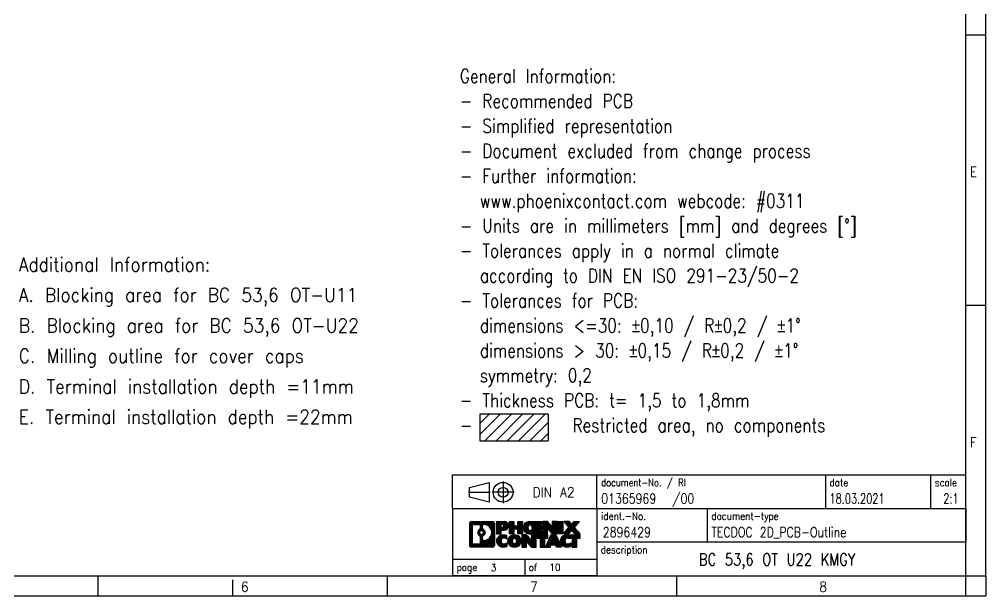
# Model space of a CAD drawing. Header units: millimetres. Extents: x 189 to 783, y 552 to 972.
# Drawn here: x 538.8 to 782.7, y 552.1 to 697.8 of the extents above; entities that cross this region are included whole.
import ezdxf

# ---------------------------------------------------------------- set-up
doc = ezdxf.new("R2010")
doc.units = ezdxf.units.MM
doc.linetypes.add('DOT_CENTER', pattern=[14, 12, -1, 0, -1])
doc.linetypes.add('PHANTOM', pattern=[13, 10, -1, 0, -1, 0, -1])
doc.layers.add('1', color=7, linetype='Continuous')
doc.styles.add('CONVERTER_11', font='txt.shx', dxfattribs={"width": 0.9})
doc.styles.add('CONVERTER_12', font='txt.shx', dxfattribs={"width": 0.81})
doc.styles.add('CONVERTER_13', font='txt.shx', dxfattribs={"width": 0.72})
doc.styles.add('CONVERTER_14', font='txt.shx', dxfattribs={"width": 0.855})
pattern_1 = [(45, (62.7811309658083, -72.3161373035813), (-0.1414213562373095, 0), [])]

# ---------------------------------------------------------------- blocks, each defined once
blk = doc.blocks.new('_punkt__7', base_point=(777.7206423551322, 557.1256533962472))
at = {"layer": '1', "color": 2, "linetype": 'Continuous'}
for p, q in [((777.7206423551322, 552.1256533962471), (777.7206423551306, 557.1256533962472)), ((777.7206423551306, 557.1256533962472), (782.7206423551295, 557.1256533962472))]:
    blk.add_line(p, q, dxfattribs=at)
blk = doc.blocks.new('_rahmen__8', base_point=(777.7206423551322, 552.1256533962471))
at = {"layer": '1', "linetype": 'Continuous'}
h = blk.add_hatch(dxfattribs=at)
h.set_pattern_fill('CUSTOM4', color=2, scale=0.1, angle=45, pattern_type=2)
h.set_pattern_definition(pattern_1)
edge = h.paths.add_edge_path()
edge.add_arc((652.8367373303275, 570.4079087808469), 0.4242446153838273, 90, 180)
edge.add_line((652.4124927149447, 570.4079087808469), (652.4124927149447, 564.8433980116467))
edge.add_arc((652.8367373303275, 564.8433980116467), 0.4242446153828041, 180, 270)
edge.add_line((652.8367373303275, 564.4191533962635), (658.3100494210445, 564.4191533962635))
edge.add_arc((658.3100494210445, 564.8433980116467), 0.4242446153832589, 270, 360)
edge.add_line((658.7342940364283, 564.8433980116467), (658.7342940364283, 570.4079087808469))
edge.add_arc((658.3100494210445, 570.4079087808469), 0.4242446153838273, 0, 90)
edge.add_line((658.3100494210445, 570.8321533962308), (652.8367373303275, 570.8321533962308))
edge = h.paths.add_edge_path(flags=16)
edge.add_line((653.4306320070741, 565.1317089518204), (654.9064652680837, 565.1317089518204))
edge.add_arc((654.9064652680837, 565.447425874897), 0.315716923076593, 270, 360)
edge.add_line((655.2221821911603, 565.447425874897), (655.2221821911603, 566.9781968064287))
edge.add_arc((654.9064652680837, 566.9781968064287), 0.315716923076593, 0, 64.8055893514559)
edge.add_arc((655.4290497156587, 568.0890265524914), 0.9118975235577038, 115.1944106485276, 244.8055893514846, ccw=False)
edge.add_arc((654.9064652680837, 569.1998562985536), 0.3157169230760688, 295.1944106485441, 360)
edge.add_line((655.2221821911603, 569.1998562985536), (655.2221821911603, 569.8038809176142))
edge.add_arc((654.9064652680837, 569.8038809176142), 0.315716923076593, 0, 90)
edge.add_line((654.9064652680837, 570.1195978406904), (653.4306320070741, 570.1195978406904))
edge.add_arc((653.4306320070741, 569.8038809176142), 0.315716923076252, 90, 180)
edge.add_line((653.1149150839985, 569.8038809176142), (653.1149150839985, 565.447425874897))
edge.add_arc((653.4306320070741, 565.447425874897), 0.3157169230755699, 180, 270)
edge = h.paths.add_edge_path(flags=16)
edge.add_arc((655.4801379955179, 568.0890265524914), 0.9118481501444576, 295.3740086781804, 424.6259913218073)
edge.add_arc((656.0061806936058, 569.1981681524593), 0.3157169230767067, 180, 244.6259913216577, ccw=False)
edge.add_line((655.690463770529, 569.1981681524593), (655.690463770529, 569.803703440966))
edge.add_arc((656.0061806936058, 569.803703440966), 0.3157169230760141, 90.18896704254081, 180, ccw=False)
edge.add_arc((656.0117968289157, 568.100868493397), 2.018561131933266, -90.18896704241263, 90.18896704241263, ccw=False)
edge.add_arc((656.0061806936058, 566.398033545828), 0.3157169230767067, 180, 269.81103295745925, ccw=False)
edge.add_line((655.690463770529, 566.398033545828), (655.690463770529, 566.9798849525231))
edge.add_arc((656.0061806936058, 566.9798849525231), 0.3157169230764449, 115.3740086783422, 180, ccw=False)
edge = h.paths.add_edge_path(flags=16)
edge.add_arc((655.4563229808451, 568.0890265524914), 0.4709789327785074, 0, 360)
h = blk.add_hatch(dxfattribs=at)
h.set_pattern_fill('CUSTOM5', color=2, scale=0.1, angle=45, pattern_type=2)
h.set_pattern_definition(pattern_1)
edge = h.paths.add_edge_path()
edge.add_arc((652.8367373303275, 570.4079087808469), 0.4242446153838273, 90, 180)
edge.add_line((652.4124927149447, 570.4079087808469), (652.4124927149447, 564.8433980116467))
edge.add_arc((652.8367373303275, 564.8433980116467), 0.4242446153828041, 180, 270)
edge.add_line((652.8367373303275, 564.4191533962635), (658.3100494210445, 564.4191533962635))
edge.add_arc((658.3100494210445, 564.8433980116467), 0.4242446153832589, 270, 360)
edge.add_line((658.7342940364283, 564.8433980116467), (658.7342940364283, 570.4079087808469))
edge.add_arc((658.3100494210445, 570.4079087808469), 0.4242446153838273, 0, 90)
edge.add_line((658.3100494210445, 570.8321533962308), (652.8367373303275, 570.8321533962308))
edge = h.paths.add_edge_path(flags=16)
edge.add_line((653.4306320070741, 565.1317089518204), (654.9064652680837, 565.1317089518204))
edge.add_arc((654.9064652680837, 565.447425874897), 0.315716923076593, 270, 360)
edge.add_line((655.2221821911603, 565.447425874897), (655.2221821911603, 566.9781968064287))
edge.add_arc((654.9064652680837, 566.9781968064287), 0.315716923076593, 0, 64.8055893514559)
edge.add_arc((655.4290497156587, 568.0890265524914), 0.9118975235577038, 115.1944106485276, 244.8055893514846, ccw=False)
edge.add_arc((654.9064652680837, 569.1998562985536), 0.3157169230760688, 295.1944106485441, 360)
edge.add_line((655.2221821911603, 569.1998562985536), (655.2221821911603, 569.8038809176142))
edge.add_arc((654.9064652680837, 569.8038809176142), 0.315716923076593, 0, 90)
edge.add_line((654.9064652680837, 570.1195978406904), (653.4306320070741, 570.1195978406904))
edge.add_arc((653.4306320070741, 569.8038809176142), 0.315716923076252, 90, 180)
edge.add_line((653.1149150839985, 569.8038809176142), (653.1149150839985, 565.447425874897))
edge.add_arc((653.4306320070741, 565.447425874897), 0.3157169230755699, 180, 270)
edge = h.paths.add_edge_path(flags=16)
edge.add_arc((655.4801379955179, 568.0890265524914), 0.9118481501444576, 295.3740086781804, 424.6259913218073)
edge.add_arc((656.0061806936058, 569.1981681524593), 0.3157169230767067, 180, 244.6259913216577, ccw=False)
edge.add_line((655.690463770529, 569.1981681524593), (655.690463770529, 569.803703440966))
edge.add_arc((656.0061806936058, 569.803703440966), 0.3157169230760141, 90.18896704254081, 180, ccw=False)
edge.add_arc((656.0117968289157, 568.100868493397), 2.018561131933266, -90.18896704241263, 90.18896704241263, ccw=False)
edge.add_arc((656.0061806936058, 566.398033545828), 0.3157169230767067, 180, 269.81103295745925, ccw=False)
edge.add_line((655.690463770529, 566.398033545828), (655.690463770529, 566.9798849525231))
edge.add_arc((656.0061806936058, 566.9798849525231), 0.3157169230764449, 115.3740086783422, 180, ccw=False)
edge = h.paths.add_edge_path(flags=16)
edge.add_arc((655.4563229808451, 568.0890265524914), 0.4709789327785074, 0, 360)
h = blk.add_hatch(dxfattribs=at)
h.set_pattern_fill('CUSTOM10', color=2, scale=0.1, angle=45, pattern_type=2)
h.set_pattern_definition(pattern_1)
edge = h.paths.add_edge_path()
edge.add_line((659.2114111172951, 570.8321533962489), (659.2114111172951, 567.7783438724377))
edge.add_line((659.2114111172951, 567.7783438724377), (660.4519155275492, 567.7783438724377))
edge.add_line((660.4519155275492, 567.7783438724377), (660.4519155275492, 568.7214221135815))
edge.add_line((660.4519155275492, 568.7214221135815), (661.2106831153296, 568.7214221135815))
edge.add_arc((661.2106831153296, 569.7767877549153), 1.055365641333765, 270, 450)
edge.add_line((661.2106831153296, 570.8321533962489), (659.2114111172951, 570.8321533962489))
edge = h.paths.add_edge_path(flags=16)
edge.add_line((660.7692105890911, 570.1690475508088), (660.4519155275492, 570.1690475508088))
edge.add_line((660.4519155275492, 570.1690475508088), (660.4519155275492, 569.4633199014665))
edge.add_line((660.4519155275492, 569.4633199014665), (660.7692105890911, 569.4633199014665))
edge.add_arc((660.7692105890911, 569.8161837261378), 0.3528638246712035, 270, 450)
h = blk.add_hatch(dxfattribs=at)
h.set_pattern_fill('CUSTOM11', color=2, scale=0.1, angle=45, pattern_type=2)
h.set_pattern_definition(pattern_1)
edge = h.paths.add_edge_path()
edge.add_line((659.2114111172951, 570.8321533962489), (659.2114111172951, 567.7783438724377))
edge.add_line((659.2114111172951, 567.7783438724377), (660.4519155275492, 567.7783438724377))
edge.add_line((660.4519155275492, 567.7783438724377), (660.4519155275492, 568.7214221135815))
edge.add_line((660.4519155275492, 568.7214221135815), (661.2106831153296, 568.7214221135815))
edge.add_arc((661.2106831153296, 569.7767877549153), 1.055365641333765, 270, 450)
edge.add_line((661.2106831153296, 570.8321533962489), (659.2114111172951, 570.8321533962489))
edge = h.paths.add_edge_path(flags=16)
edge.add_line((660.7692105890911, 570.1690475508088), (660.4519155275492, 570.1690475508088))
edge.add_line((660.4519155275492, 570.1690475508088), (660.4519155275492, 569.4633199014665))
edge.add_line((660.4519155275492, 569.4633199014665), (660.7692105890911, 569.4633199014665))
edge.add_arc((660.7692105890911, 569.8161837261378), 0.3528638246712035, 270, 450)
h = blk.add_hatch(dxfattribs=at)
h.set_pattern_fill('CUSTOM24', color=2, scale=0.1, angle=45, pattern_type=2)
h.set_pattern_definition(pattern_1)
h.paths.add_polyline_path([(665.8433385413432, 570.8321533962489), (665.8433385413432, 567.7783438724377), (664.6505458391769, 567.7783438724377), (664.6505458391769, 568.9126159812815), (663.6008882612693, 568.9126159812815), (663.6008882612693, 567.7783438724377), (662.4080955591029, 567.7783438724377), (662.4080955591029, 570.8321533962489), (663.6008882612693, 570.8321533962489), (663.6008882612693, 569.7633200629143), (664.6505458391769, 569.7633200629143), (664.6505458391769, 570.8321533962489)])
h = blk.add_hatch(dxfattribs=at)
h.set_pattern_fill('CUSTOM25', color=2, scale=0.1, angle=45, pattern_type=2)
h.set_pattern_definition(pattern_1)
h.paths.add_polyline_path([(665.8433385413432, 570.8321533962489), (665.8433385413432, 567.7783438724377), (664.6505458391769, 567.7783438724377), (664.6505458391769, 568.9126159812815), (663.6008882612693, 568.9126159812815), (663.6008882612693, 567.7783438724377), (662.4080955591029, 567.7783438724377), (662.4080955591029, 570.8321533962489), (663.6008882612693, 570.8321533962489), (663.6008882612693, 569.7633200629143), (664.6505458391769, 569.7633200629143), (664.6505458391769, 570.8321533962489)])
h = blk.add_hatch(dxfattribs=at)
h.set_pattern_fill('CUSTOM6', color=2, scale=0.1, angle=45, pattern_type=2)
h.set_pattern_definition(pattern_1)
edge = h.paths.add_edge_path()
edge.add_arc((667.5119013343169, 569.3052486343431), 1.526904761905826, 90, 270)
edge.add_line((667.5119013343169, 567.7783438724377), (670.6622210580979, 567.7783438724377))
edge.add_line((670.6622210580979, 567.7783438724377), (670.6622210580979, 568.4763574778802))
edge.add_line((670.6622210580979, 568.4763574778802), (669.3262932316702, 568.4763574778802))
edge.add_line((669.3262932316702, 568.4763574778802), (669.3262932316702, 568.9562418316219))
edge.add_line((669.3262932316702, 568.9562418316219), (670.6622210580979, 568.9562418316219))
edge.add_line((670.6622210580979, 568.9562418316219), (670.6622210580979, 569.6542554370644))
edge.add_line((670.6622210580979, 569.6542554370644), (669.3262932316702, 569.6542554370644))
edge.add_line((669.3262932316702, 569.6542554370644), (669.3262932316702, 570.1341397908061))
edge.add_line((669.3262932316702, 570.1341397908061), (670.6622210580979, 570.1341397908061))
edge.add_line((670.6622210580979, 570.1341397908061), (670.6622210580979, 570.8321533962489))
edge.add_line((670.6622210580979, 570.8321533962489), (667.5119013343169, 570.8321533962489))
edge = h.paths.add_edge_path(flags=16)
edge.add_arc((667.9279133808284, 569.3052486343431), 0.7717997786796149, 141.8795802028425, 218.1204197971575)
edge.add_arc((667.7281733444822, 569.1485174562226), 0.5179085730134915, 218.1204197971384, 321.8795802028461)
edge.add_arc((667.5284333081358, 569.3052486343431), 0.7717997786796149, 321.8795802028424, 398.1204197971575)
edge.add_arc((667.7281733444822, 569.4619798124636), 0.5179085730133126, 38.12041979715392, 141.8795802028616)
h = blk.add_hatch(dxfattribs=at)
h.set_pattern_fill('CUSTOM7', color=2, scale=0.1, angle=45, pattern_type=2)
h.set_pattern_definition(pattern_1)
edge = h.paths.add_edge_path()
edge.add_arc((667.5119013343169, 569.3052486343431), 1.526904761905826, 90, 270)
edge.add_line((667.5119013343169, 567.7783438724377), (670.6622210580979, 567.7783438724377))
edge.add_line((670.6622210580979, 567.7783438724377), (670.6622210580979, 568.4763574778802))
edge.add_line((670.6622210580979, 568.4763574778802), (669.3262932316702, 568.4763574778802))
edge.add_line((669.3262932316702, 568.4763574778802), (669.3262932316702, 568.9562418316219))
edge.add_line((669.3262932316702, 568.9562418316219), (670.6622210580979, 568.9562418316219))
edge.add_line((670.6622210580979, 568.9562418316219), (670.6622210580979, 569.6542554370644))
edge.add_line((670.6622210580979, 569.6542554370644), (669.3262932316702, 569.6542554370644))
edge.add_line((669.3262932316702, 569.6542554370644), (669.3262932316702, 570.1341397908061))
edge.add_line((669.3262932316702, 570.1341397908061), (670.6622210580979, 570.1341397908061))
edge.add_line((670.6622210580979, 570.1341397908061), (670.6622210580979, 570.8321533962489))
edge.add_line((670.6622210580979, 570.8321533962489), (667.5119013343169, 570.8321533962489))
edge = h.paths.add_edge_path(flags=16)
edge.add_arc((667.9279133808284, 569.3052486343431), 0.7717997786796149, 141.8795802028425, 218.1204197971575)
edge.add_arc((667.7281733444822, 569.1485174562226), 0.5179085730134915, 218.1204197971384, 321.8795802028461)
edge.add_arc((667.5284333081358, 569.3052486343431), 0.7717997786796149, 321.8795802028424, 398.1204197971575)
edge.add_arc((667.7281733444822, 569.4619798124636), 0.5179085730133126, 38.12041979715392, 141.8795802028616)
h = blk.add_hatch(dxfattribs=at)
h.set_pattern_fill('CUSTOM20', color=2, scale=0.1, angle=45, pattern_type=2)
h.set_pattern_definition(pattern_1)
h.paths.add_polyline_path([(672.0935723006972, 570.8321533962489), (670.9007795985309, 570.8321533962489), (670.9007795985309, 567.7783438724377), (672.0935723006972, 567.7783438724377), (672.0935723006972, 569.0871193826424), (673.3340767109513, 567.7783438724377), (674.526869413118, 567.7783438724377), (674.526869413118, 570.8321533962489), (673.3340767109513, 570.8321533962489), (673.3340767109513, 569.5233778860438)])
h = blk.add_hatch(dxfattribs=at)
h.set_pattern_fill('CUSTOM21', color=2, scale=0.1, angle=45, pattern_type=2)
h.set_pattern_definition(pattern_1)
h.paths.add_polyline_path([(672.0935723006972, 570.8321533962489), (670.9007795985309, 570.8321533962489), (670.9007795985309, 567.7783438724377), (672.0935723006972, 567.7783438724377), (672.0935723006972, 569.0871193826424), (673.3340767109513, 567.7783438724377), (674.526869413118, 567.7783438724377), (674.526869413118, 570.8321533962489), (673.3340767109513, 570.8321533962489), (673.3340767109513, 569.5233778860438)])
h = blk.add_hatch(dxfattribs=at)
h.set_pattern_fill('CUSTOM14', color=2, scale=0.1, angle=45, pattern_type=2)
h.set_pattern_definition(pattern_1)
h.paths.add_polyline_path([(676.0059323638047, 570.8321533962489), (676.0059323638047, 567.7783438724377), (674.7654279535518, 567.7783438724377), (674.7654279535518, 570.8321533962489)])
h = blk.add_hatch(dxfattribs=at)
h.set_pattern_fill('CUSTOM15', color=2, scale=0.1, angle=45, pattern_type=2)
h.set_pattern_definition(pattern_1)
h.paths.add_polyline_path([(676.0059323638047, 570.8321533962489), (676.0059323638047, 567.7783438724377), (674.7654279535518, 567.7783438724377), (674.7654279535518, 570.8321533962489)])
h = blk.add_hatch(dxfattribs=at)
h.set_pattern_fill('CUSTOM12', color=2, scale=0.1, angle=45, pattern_type=2)
h.set_pattern_definition(pattern_1)
h.paths.add_polyline_path([(678.8256943117283, 570.8321533962489), (680.2284185294754, 570.8321533962489), (678.925888898709, 569.3592028662127), (680.3238419456493, 567.7783438724377), (678.921117727901, 567.7783438724377), (678.2245267898356, 568.5660756577315), (677.5279358517698, 567.7783438724377), (676.1252116340216, 567.7783438724377), (677.5231646809618, 569.3592028662127), (676.2206350501943, 570.8321533962489), (677.6233592679437, 570.8321533962489), (678.2245267898356, 570.1523300746935)])
h = blk.add_hatch(dxfattribs=at)
h.set_pattern_fill('CUSTOM13', color=2, scale=0.1, angle=45, pattern_type=2)
h.set_pattern_definition(pattern_1)
h.paths.add_polyline_path([(678.8256943117283, 570.8321533962489), (680.2284185294754, 570.8321533962489), (678.925888898709, 569.3592028662127), (680.3238419456493, 567.7783438724377), (678.921117727901, 567.7783438724377), (678.2245267898356, 568.5660756577315), (677.5279358517698, 567.7783438724377), (676.1252116340216, 567.7783438724377), (677.5231646809618, 569.3592028662127), (676.2206350501943, 570.8321533962489), (677.6233592679437, 570.8321533962489), (678.2245267898356, 570.1523300746935)])
h = blk.add_hatch(dxfattribs=at)
h.set_pattern_fill('CUSTOM0', color=2, scale=0.1, angle=45, pattern_type=2)
h.set_pattern_definition(pattern_1)
edge = h.paths.add_edge_path()
edge.add_arc((660.417067104305, 565.9460581581687), 1.205656168391066, 164.9381082228808, 195.0618917770931)
edge.add_arc((660.8361949477678, 566.0588485202036), 1.639695123939505, 195.0618917770895, 275.1581447696353)
edge.add_arc((660.5473388530319, 569.2587391034251), 4.852596863498159, 275.158144769624, 285.9799912583534)
edge.add_line((661.8832667701497, 564.5936567976244), (661.8832667701497, 565.4661738044276))
edge.add_arc((660.7052117281247, 567.3565245235775), 2.227384008972827, 288.4480761181328, 301.93090894996215, ccw=False)
edge.add_arc((661.1233794617855, 566.1029787475402), 0.9059297849848444, 246.6277221118729, 288.4480761181624, ccw=False)
edge.add_arc((660.9669394290835, 565.7409867288302), 0.5115800601947741, 208.5214732576828, 246.62772211182778, ccw=False)
edge.add_arc((661.3442966871639, 565.9460581581687), 0.9410597353334044, 151.4785267422718, 208.5214732576977, ccw=False)
edge.add_arc((660.9669394290835, 566.1511295875077), 0.5115800601948405, 113.37227788819749, 151.478526742306, ccw=False)
edge.add_arc((661.1233794617855, 565.7891375687972), 0.9059297849853948, 71.55192388185122, 113.37227788812709, ccw=False)
edge.add_arc((660.7052117281247, 564.5355917927607), 2.227384008973417, 58.06909105003632, 71.55192388186629, ccw=False)
edge.add_line((661.8832667701497, 566.4259425119104), (661.8832667701497, 567.2984595187138))
edge.add_arc((660.5473388530319, 562.6333772129128), 4.852596863498158, 74.02000874164733, 84.84185523037608)
edge.add_arc((660.8361949477678, 565.8332677961339), 1.63969512394044, 84.84185523036614, 164.9381082228913)
h = blk.add_hatch(dxfattribs=at)
h.set_pattern_fill('CUSTOM1', color=2, scale=0.1, angle=45, pattern_type=2)
h.set_pattern_definition(pattern_1)
edge = h.paths.add_edge_path()
edge.add_arc((660.417067104305, 565.9460581581687), 1.205656168391066, 164.9381082228808, 195.0618917770931)
edge.add_arc((660.8361949477678, 566.0588485202036), 1.639695123939505, 195.0618917770895, 275.1581447696353)
edge.add_arc((660.5473388530319, 569.2587391034251), 4.852596863498159, 275.158144769624, 285.9799912583534)
edge.add_line((661.8832667701497, 564.5936567976244), (661.8832667701497, 565.4661738044276))
edge.add_arc((660.7052117281247, 567.3565245235775), 2.227384008972827, 288.4480761181328, 301.93090894996215, ccw=False)
edge.add_arc((661.1233794617855, 566.1029787475402), 0.9059297849848444, 246.6277221118729, 288.4480761181624, ccw=False)
edge.add_arc((660.9669394290835, 565.7409867288302), 0.5115800601947741, 208.5214732576828, 246.62772211182778, ccw=False)
edge.add_arc((661.3442966871639, 565.9460581581687), 0.9410597353334044, 151.4785267422718, 208.5214732576977, ccw=False)
edge.add_arc((660.9669394290835, 566.1511295875077), 0.5115800601948405, 113.37227788819749, 151.478526742306, ccw=False)
edge.add_arc((661.1233794617855, 565.7891375687972), 0.9059297849853948, 71.55192388185122, 113.37227788812709, ccw=False)
edge.add_arc((660.7052117281247, 564.5355917927607), 2.227384008973417, 58.06909105003632, 71.55192388186629, ccw=False)
edge.add_line((661.8832667701497, 566.4259425119104), (661.8832667701497, 567.2984595187138))
edge.add_arc((660.5473388530319, 562.6333772129128), 4.852596863498158, 74.02000874164733, 84.84185523037608)
edge.add_arc((660.8361949477678, 565.8332677961339), 1.63969512394044, 84.84185523036614, 164.9381082228913)
h = blk.add_hatch(dxfattribs=at)
h.set_pattern_fill('CUSTOM8', color=2, scale=0.1, angle=45, pattern_type=2)
h.set_pattern_definition(pattern_1)
edge = h.paths.add_edge_path()
edge.add_arc((663.4862859718553, 565.9460581581687), 1.458034083651491, 117.5481481756649, 242.4518518243351)
edge.add_arc((663.7672258636887, 566.4846331684721), 2.065479772208626, 242.4518518243356, 297.5481481756867)
edge.add_arc((664.0481657555218, 565.9460581581687), 1.45803408365207, 297.5481481757085, 422.4518518242915)
edge.add_arc((663.7672258636887, 565.407483147866), 2.065479772208543, 62.451851824306, 117.5481481756716)
edge = h.paths.add_edge_path(flags=16)
edge.add_arc((663.7672258636887, 566.1027893362892), 0.5179085730132231, 38.12041979716169, 141.8795802028616)
edge.add_arc((663.9669659000348, 565.9460581581687), 0.7717997786795255, 141.8795802028372, 218.1204197971628)
edge.add_arc((663.7672258636887, 565.7893269800488), 0.5179085730138424, 218.1204197971879, 321.8795802027889)
edge.add_arc((663.5674858273422, 565.9460581581687), 0.7717997786796149, 321.8795802028424, 398.1204197971575)
h = blk.add_hatch(dxfattribs=at)
h.set_pattern_fill('CUSTOM9', color=2, scale=0.1, angle=45, pattern_type=2)
h.set_pattern_definition(pattern_1)
edge = h.paths.add_edge_path()
edge.add_arc((663.4862859718553, 565.9460581581687), 1.458034083651491, 117.5481481756649, 242.4518518243351)
edge.add_arc((663.7672258636887, 566.4846331684721), 2.065479772208626, 242.4518518243356, 297.5481481756867)
edge.add_arc((664.0481657555218, 565.9460581581687), 1.45803408365207, 297.5481481757085, 422.4518518242915)
edge.add_arc((663.7672258636887, 565.407483147866), 2.065479772208543, 62.451851824306, 117.5481481756716)
edge = h.paths.add_edge_path(flags=16)
edge.add_arc((663.7672258636887, 566.1027893362892), 0.5179085730132231, 38.12041979716169, 141.8795802028616)
edge.add_arc((663.9669659000348, 565.9460581581687), 0.7717997786795255, 141.8795802028372, 218.1204197971628)
edge.add_arc((663.7672258636887, 565.7893269800488), 0.5179085730138424, 218.1204197971879, 321.8795802027889)
edge.add_arc((663.5674858273422, 565.9460581581687), 0.7717997786796149, 321.8795802028424, 398.1204197971575)
h = blk.add_hatch(dxfattribs=at)
h.set_pattern_fill('CUSTOM22', color=2, scale=0.1, angle=45, pattern_type=2)
h.set_pattern_definition(pattern_1)
h.paths.add_polyline_path([(666.8451334802787, 567.4729629200746), (665.6523407781112, 567.4729629200746), (665.6523407781112, 564.4191533962635), (666.8451334802787, 564.4191533962635), (666.8451334802787, 565.727928906468), (668.0856378905315, 564.4191533962635), (669.2784305926981, 564.4191533962635), (669.2784305926981, 567.4729629200746), (668.0856378905315, 567.4729629200746), (668.0856378905315, 566.1641874098694)])
h = blk.add_hatch(dxfattribs=at)
h.set_pattern_fill('CUSTOM23', color=2, scale=0.1, angle=45, pattern_type=2)
h.set_pattern_definition(pattern_1)
h.paths.add_polyline_path([(666.8451334802787, 567.4729629200746), (665.6523407781112, 567.4729629200746), (665.6523407781112, 564.4191533962635), (666.8451334802787, 564.4191533962635), (666.8451334802787, 565.727928906468), (668.0856378905315, 564.4191533962635), (669.2784305926981, 564.4191533962635), (669.2784305926981, 567.4729629200746), (668.0856378905315, 567.4729629200746), (668.0856378905315, 566.1641874098694)])
h = blk.add_hatch(dxfattribs=at)
h.set_pattern_fill('CUSTOM18', color=2, scale=0.1, angle=45, pattern_type=2)
h.set_pattern_definition(pattern_1)
h.paths.add_polyline_path([(669.4215657169582, 567.4729629200746), (669.4215657169582, 566.687697613951), (670.2326647544328, 566.687697613951), (670.2326647544328, 564.4191533962635), (671.4254574565992, 564.4191533962635), (671.4254574565992, 566.687697613951), (672.2365564940718, 566.687697613951), (672.2365564940718, 567.4729629200746)])
h = blk.add_hatch(dxfattribs=at)
h.set_pattern_fill('CUSTOM19', color=2, scale=0.1, angle=45, pattern_type=2)
h.set_pattern_definition(pattern_1)
h.paths.add_polyline_path([(669.4215657169582, 567.4729629200746), (669.4215657169582, 566.687697613951), (670.2326647544328, 566.687697613951), (670.2326647544328, 564.4191533962635), (671.4254574565992, 564.4191533962635), (671.4254574565992, 566.687697613951), (672.2365564940718, 566.687697613951), (672.2365564940718, 567.4729629200746)])
h = blk.add_hatch(dxfattribs=at)
h.set_pattern_fill('CUSTOM16', color=2, scale=0.1, angle=45, pattern_type=2)
h.set_pattern_definition(pattern_1)
h.paths.add_polyline_path([(675.6154883602728, 564.4191533962635), (674.3749839500189, 564.4191533962635), (674.163503896543, 564.9601139404814), (673.0310623198692, 564.9601139404814), (672.8195822663934, 564.4191533962635), (671.5790778561404, 564.4191533962635), (672.9770309030797, 567.4729629200746), (674.2175353133324, 567.4729629200746)])
h.paths.add_polyline_path([(673.2971178710143, 565.6406772057879), (673.8974483453968, 565.6406772057879), (673.5972831082065, 566.4084921717747)], flags=16)
h = blk.add_hatch(dxfattribs=at)
h.set_pattern_fill('CUSTOM17', color=2, scale=0.1, angle=45, pattern_type=2)
h.set_pattern_definition(pattern_1)
h.paths.add_polyline_path([(675.6154883602728, 564.4191533962635), (674.3749839500189, 564.4191533962635), (674.163503896543, 564.9601139404814), (673.0310623198692, 564.9601139404814), (672.8195822663934, 564.4191533962635), (671.5790778561404, 564.4191533962635), (672.9770309030797, 567.4729629200746), (674.2175353133324, 567.4729629200746)])
h.paths.add_polyline_path([(673.2971178710143, 565.6406772057879), (673.8974483453968, 565.6406772057879), (673.5972831082065, 566.4084921717747)], flags=16)
h = blk.add_hatch(dxfattribs=at)
h.set_pattern_fill('CUSTOM2', color=2, scale=0.1, angle=45, pattern_type=2)
h.set_pattern_definition(pattern_1)
edge = h.paths.add_edge_path()
edge.add_arc((676.9388964270206, 565.8332677961339), 1.639695123940101, 90, 164.9381082228985)
edge.add_arc((676.519768583559, 565.9460581581687), 1.205656168392933, 164.9381082229047, 195.0618917770953)
edge.add_arc((676.9388964270206, 566.0588485202036), 1.639695123940421, 195.0618917771015, 275.1581447696771)
edge.add_arc((676.6500403322848, 569.2587391034251), 4.852596863498827, 275.1581447696367, 285.9799912583387)
edge.add_line((677.9859682494015, 564.5936567976238), (677.9859682494015, 565.4661738044271))
edge.add_arc((676.8079132073776, 567.3565245235768), 2.227384008972683, 288.4480761181309, 301.9309089499389, ccw=False)
edge.add_arc((677.2260809410395, 566.1029787475402), 0.9059297849852503, 246.6277221118135, 288.448076118076, ccw=False)
edge.add_arc((677.0696409083364, 565.7409867288302), 0.5115800601960444, 208.521473257678, 246.6277221118395, ccw=False)
edge.add_arc((677.4469981664178, 565.9460581581687), 0.9410597353349309, 151.4785267423617, 208.5214732576687, ccw=False)
edge.add_arc((677.0696409083364, 566.1511295875077), 0.5115800601944048, 109.3371432194823, 151.4785267424227, ccw=False)
edge.add_arc((677.2163109064401, 565.7331746071249), 0.9545230068260935, 90, 109.33714321942881, ccw=False)
edge.add_line((677.2163109064401, 566.687697613951), (678.3199502060081, 566.687697613951))
edge.add_line((678.3199502060081, 566.687697613951), (678.3199502060081, 564.4191533962635))
edge.add_line((678.3199502060081, 564.4191533962635), (679.5127429081758, 564.4191533962635))
edge.add_line((679.5127429081758, 564.4191533962635), (679.5127429081758, 566.687697613951))
edge.add_line((679.5127429081758, 566.687697613951), (680.3238419456493, 566.687697613951))
edge.add_line((680.3238419456493, 566.687697613951), (680.3238419456493, 567.4729629200746))
edge.add_line((680.3238419456493, 567.4729629200746), (676.9388964270206, 567.472962920074))
h = blk.add_hatch(dxfattribs=at)
h.set_pattern_fill('CUSTOM3', color=2, scale=0.1, angle=45, pattern_type=2)
h.set_pattern_definition(pattern_1)
edge = h.paths.add_edge_path()
edge.add_arc((676.9388964270206, 565.8332677961339), 1.639695123940101, 90, 164.9381082228985)
edge.add_arc((676.519768583559, 565.9460581581687), 1.205656168392933, 164.9381082229047, 195.0618917770953)
edge.add_arc((676.9388964270206, 566.0588485202036), 1.639695123940421, 195.0618917771015, 275.1581447696771)
edge.add_arc((676.6500403322848, 569.2587391034251), 4.852596863498827, 275.1581447696367, 285.9799912583387)
edge.add_line((677.9859682494015, 564.5936567976238), (677.9859682494015, 565.4661738044271))
edge.add_arc((676.8079132073776, 567.3565245235768), 2.227384008972683, 288.4480761181309, 301.9309089499389, ccw=False)
edge.add_arc((677.2260809410395, 566.1029787475402), 0.9059297849852503, 246.6277221118135, 288.448076118076, ccw=False)
edge.add_arc((677.0696409083364, 565.7409867288302), 0.5115800601960444, 208.521473257678, 246.6277221118395, ccw=False)
edge.add_arc((677.4469981664178, 565.9460581581687), 0.9410597353349309, 151.4785267423617, 208.5214732576687, ccw=False)
edge.add_arc((677.0696409083364, 566.1511295875077), 0.5115800601944048, 109.3371432194823, 151.4785267424227, ccw=False)
edge.add_arc((677.2163109064401, 565.7331746071249), 0.9545230068260935, 90, 109.33714321942881, ccw=False)
edge.add_line((677.2163109064401, 566.687697613951), (678.3199502060081, 566.687697613951))
edge.add_line((678.3199502060081, 566.687697613951), (678.3199502060081, 564.4191533962635))
edge.add_line((678.3199502060081, 564.4191533962635), (679.5127429081758, 564.4191533962635))
edge.add_line((679.5127429081758, 564.4191533962635), (679.5127429081758, 566.687697613951))
edge.add_line((679.5127429081758, 566.687697613951), (680.3238419456493, 566.687697613951))
edge.add_line((680.3238419456493, 566.687697613951), (680.3238419456493, 567.4729629200746))
edge.add_line((680.3238419456493, 567.4729629200746), (676.9388964270206, 567.472962920074))
at = {"color": 2, "linetype": 'Continuous'}
for p, q in [((652.8367373303275, 570.8321533962308), (658.3100494210445, 570.8321533962308)), ((659.2114111172951, 570.8321533962489), (661.2106831153296, 570.8321533962489)), ((659.2114111172951, 570.8321533962489), (659.2114111172951, 567.7783438724377)), ((662.4080955591029, 570.8321533962489), (662.4080955591029, 567.7783438724377)), ((662.4080955591029, 570.8321533962489), (663.6008882612693, 570.8321533962489)), ((663.6008882612693, 570.8321533962489), (663.6008882612693, 569.7633200629143)), ((664.6505458391769, 569.7633200629143), (664.6505458391769, 570.8321533962489)), ((664.6505458391769, 570.8321533962489), (665.8433385413432, 570.8321533962489)), ((665.8433385413432, 570.8321533962489), (665.8433385413432, 567.7783438724377)), ((667.5119013343169, 570.8321533962489), (670.6622210580979, 570.8321533962489)), ((670.6622210580979, 570.1341397908061), (670.6622210580979, 570.8321533962489)), ((672.0935723006972, 570.8321533962489), (670.9007795985309, 570.8321533962489)), ((670.9007795985309, 570.8321533962489), (670.9007795985309, 567.7783438724377)), ((673.3340767109513, 569.5233778860438), (672.0935723006972, 570.8321533962489)), ((674.526869413118, 570.8321533962489), (673.3340767109513, 570.8321533962489)), ((673.3340767109513, 570.8321533962489), (673.3340767109513, 569.5233778860438)), ((674.526869413118, 567.7783438724377), (674.526869413118, 570.8321533962489)), ((674.7654279535518, 567.7783438724377), (674.7654279535518, 570.8321533962489)), ((674.7654279535518, 570.8321533962489), (676.0059323638047, 570.8321533962489)), ((676.0059323638047, 570.8321533962489), (676.0059323638047, 567.7783438724377)), ((676.2206350501943, 570.8321533962489), (677.5231646809618, 569.3592028662127)), ((677.6233592679437, 570.8321533962489), (676.2206350501943, 570.8321533962489)), ((677.6233592679437, 570.8321533962489), (678.2245267898356, 570.1523300746935)), ((678.2245267898356, 570.1523300746935), (678.8256943117283, 570.8321533962489)), ((678.8256943117283, 570.8321533962489), (680.2284185294754, 570.8321533962489)), ((678.925888898709, 569.3592028662127), (680.2284185294754, 570.8321533962489)), ((652.4124927149447, 570.4079087808469), (652.4124927149447, 564.8433980116467)), ((653.1149150839985, 569.8038809176142), (653.1149150839985, 565.447425874897)), ((653.4306320070741, 570.1195978406904), (654.9064652680837, 570.1195978406904)), ((655.2221821911603, 569.1998562985536), (655.2221821911603, 569.8038809176142)), ((655.690463770529, 569.1981681524593), (655.690463770529, 569.803703440966)), ((658.7342940364283, 570.4079087808469), (658.7342940364283, 564.8433980116467)), ((660.4519155275492, 569.4633199014665), (660.4519155275492, 570.1690475508088)), ((660.4519155275492, 570.1690475508088), (660.7692105890911, 570.1690475508088)), ((660.4519155275492, 569.4633199014665), (660.7692105890911, 569.4633199014665)), ((660.4519155275492, 567.7783438724377), (660.4519155275492, 568.7214221135815)), ((660.4519155275492, 568.7214221135815), (661.2106831153296, 568.7214221135815)), ((663.6008882612693, 569.7633200629143), (664.6505458391769, 569.7633200629143)), ((664.6505458391769, 568.9126159812815), (663.6008882612693, 568.9126159812815)), ((663.6008882612693, 568.9126159812815), (663.6008882612693, 567.7783438724377)), ((664.6505458391769, 567.7783438724377), (664.6505458391769, 568.9126159812815)), ((669.3262932316702, 570.1341397908061), (670.6622210580979, 570.1341397908061)), ((669.3262932316702, 569.6542554370644), (669.3262932316702, 570.1341397908061)), ((670.6622210580979, 569.6542554370644), (669.3262932316702, 569.6542554370644)), ((669.3262932316702, 568.4763574778802), (669.3262932316702, 568.9562418316219)), ((669.3262932316702, 568.9562418316219), (670.6622210580979, 568.9562418316219)), ((670.6622210580979, 568.4763574778802), (669.3262932316702, 568.4763574778802)), ((670.6622210580979, 568.9562418316219), (670.6622210580979, 569.6542554370644)), ((670.6622210580979, 567.7783438724377), (670.6622210580979, 568.4763574778802)), ((672.0935723006972, 569.0871193826424), (673.3340767109513, 567.7783438724377)), ((672.0935723006972, 567.7783438724377), (672.0935723006972, 569.0871193826424)), ((676.1252116340216, 567.7783438724377), (677.5231646809618, 569.3592028662127)), ((677.5279358517698, 567.7783438724377), (678.2245267898356, 568.5660756577315)), ((678.2245267898356, 568.5660756577315), (678.921117727901, 567.7783438724377)), ((678.925888898709, 569.3592028662127), (680.3238419456493, 567.7783438724377)), ((655.2221821911603, 565.447425874897), (655.2221821911603, 566.9781968064287)), ((655.690463770529, 566.398033545828), (655.690463770529, 566.9798849525231)), ((659.2114111172951, 567.7783438724377), (660.4519155275492, 567.7783438724377)), ((661.8832667701497, 566.4259425119104), (661.8832667701497, 567.2984595187138)), ((663.6008882612693, 567.7783438724377), (662.4080955591029, 567.7783438724377)), ((665.8433385413432, 567.7783438724377), (664.6505458391769, 567.7783438724377)), ((666.8451334802787, 567.4729629200746), (665.6523407781112, 567.4729629200746)), ((665.6523407781112, 567.4729629200746), (665.6523407781112, 564.4191533962635)), ((668.0856378905315, 566.1641874098694), (666.8451334802787, 567.4729629200746)), ((667.5119013343169, 567.7783438724377), (670.6622210580979, 567.7783438724377)), ((668.0856378905315, 567.4729629200746), (668.0856378905315, 566.1641874098694)), ((669.2784305926981, 567.4729629200746), (668.0856378905315, 567.4729629200746)), ((669.2784305926981, 564.4191533962635), (669.2784305926981, 567.4729629200746)), ((669.4215657169582, 567.4729629200746), (669.4215657169582, 566.687697613951)), ((672.2365564940718, 567.4729629200746), (669.4215657169582, 567.4729629200746)), ((669.4215657169582, 566.687697613951), (670.2326647544328, 566.687697613951)), ((670.2326647544328, 566.687697613951), (670.2326647544328, 564.4191533962635)), ((670.9007795985309, 567.7783438724377), (672.0935723006972, 567.7783438724377)), ((671.4254574565992, 564.4191533962635), (671.4254574565992, 566.687697613951)), ((671.4254574565992, 566.687697613951), (672.2365564940718, 566.687697613951)), ((672.9770309030797, 567.4729629200746), (671.5790778561404, 564.4191533962635)), ((672.2365564940718, 566.687697613951), (672.2365564940718, 567.4729629200746)), ((672.9770309030797, 567.4729629200746), (674.2175353133324, 567.4729629200746)), ((673.2971178710143, 565.6406772057879), (673.5972831082065, 566.4084921717747)), ((673.3340767109513, 567.7783438724377), (674.526869413118, 567.7783438724377)), ((673.8974483453968, 565.6406772057879), (673.5972831082065, 566.4084921717747)), ((674.2175353133324, 567.4729629200746), (675.6154883602728, 564.4191533962635)), ((676.0059323638047, 567.7783438724377), (674.7654279535518, 567.7783438724377)), ((677.5279358517698, 567.7783438724377), (676.1252116340216, 567.7783438724377)), ((676.9388964270206, 567.472962920074), (680.3238419456493, 567.4729629200746)), ((677.2163109064401, 566.687697613951), (678.3199502060081, 566.687697613951)), ((678.3199502060081, 566.687697613951), (678.3199502060081, 564.4191533962635)), ((678.921117727901, 567.7783438724377), (680.3238419456493, 567.7783438724377)), ((679.5127429081758, 564.4191533962635), (679.5127429081758, 566.687697613951)), ((679.5127429081758, 566.687697613951), (680.3238419456493, 566.687697613951)), ((680.3238419456493, 566.687697613951), (680.3238419456493, 567.4729629200746)), ((658.3100494210445, 564.4191533962635), (652.8367373303275, 564.4191533962635)), ((654.9064652680837, 565.1317089518204), (653.4306320070741, 565.1317089518204)), ((661.8832667701497, 565.4661738044276), (661.8832667701497, 564.5936567976244)), ((665.6523407781112, 564.4191533962635), (666.8451334802787, 564.4191533962635)), ((666.8451334802787, 565.727928906468), (668.0856378905315, 564.4191533962635)), ((666.8451334802787, 564.4191533962635), (666.8451334802787, 565.727928906468)), ((668.0856378905315, 564.4191533962635), (669.2784305926981, 564.4191533962635)), ((670.2326647544328, 564.4191533962635), (671.4254574565992, 564.4191533962635)), ((671.5790778561404, 564.4191533962635), (672.8195822663934, 564.4191533962635)), ((672.8195822663934, 564.4191533962635), (673.0310623198692, 564.9601139404814)), ((673.0310623198692, 564.9601139404814), (674.163503896543, 564.9601139404814)), ((673.2971178710143, 565.6406772057879), (673.8974483453968, 565.6406772057879)), ((674.3749839500189, 564.4191533962635), (674.163503896543, 564.9601139404814)), ((675.6154883602728, 564.4191533962635), (674.3749839500189, 564.4191533962635)), ((677.9859682494015, 565.4661738044271), (677.9859682494015, 564.5936567976238)), ((678.3199502060081, 564.4191533962635), (679.5127429081758, 564.4191533962635))]:
    blk.add_line(p, q, dxfattribs=at)
blk.add_circle((655.4563229808451, 568.0890265524914), 0.4709789327785074, dxfattribs=at)
for centre, radius, start, end in [((652.8367373303275, 570.4079087808469), 0.4242446153838273, 90, 180), ((658.3100494210445, 570.4079087808469), 0.4242446153838273, 0, 90), ((661.2106831153296, 569.7767877549153), 1.055365641333765, 270, 90), ((667.5119013343169, 569.3052486343431), 1.526904761905826, 90, 270), ((653.4306320070741, 569.8038809176142), 0.315716923076252, 90, 180), ((655.4290497156587, 568.0890265524914), 0.9118975235577038, 115.1944106485276, 244.8055893514846), ((654.9064652680837, 569.8038809176142), 0.315716923076593, 0, 90), ((654.9064652680837, 569.1998562985536), 0.3157169230760688, 295.1944106485441, 0), ((656.0061806936058, 569.803703440966), 0.3157169230760141, 90.18896704254082, 180), ((656.0061806936058, 569.1981681524593), 0.3157169230767067, 180, 244.6259913216578), ((655.4801379955179, 568.0890265524914), 0.9118481501444576, 295.3740086781804, 64.6259913218073), ((656.0117968289157, 568.100868493397), 2.018561131933266, 269.8110329575874, 90.18896704241256), ((660.7692105890911, 569.8161837261378), 0.3528638246712035, 270, 90), ((667.9279133808284, 569.3052486343431), 0.7717997786796149, 141.8795802028425, 218.1204197971575), ((667.7281733444822, 569.4619798124636), 0.5179085730133126, 38.12041979715392, 141.8795802028616), ((667.7281733444822, 569.1485174562226), 0.5179085730134915, 218.1204197971384, 321.8795802028461), ((667.5284333081358, 569.3052486343431), 0.7717997786796149, 321.8795802028424, 38.12041979715755), ((654.9064652680837, 566.9781968064287), 0.315716923076593, 0, 64.8055893514559), ((656.0061806936058, 566.9798849525231), 0.3157169230764449, 115.3740086783423, 180), ((656.0061806936058, 566.398033545828), 0.3157169230767067, 180, 269.8110329574593), ((660.417067104305, 565.9460581581687), 1.205656168391066, 164.9381082228808, 195.0618917770931), ((660.8361949477678, 565.8332677961339), 1.63969512394044, 84.84185523036614, 164.9381082228913), ((661.3442966871639, 565.9460581581687), 0.9410597353334044, 151.4785267422718, 208.5214732576977), ((660.9669394290835, 566.1511295875077), 0.5115800601948405, 113.3722778881975, 151.4785267423059), ((661.1233794617855, 565.7891375687972), 0.9059297849853948, 71.55192388185121, 113.3722778881271), ((660.5473388530319, 562.6333772129128), 4.852596863498158, 74.02000874164733, 84.84185523037608), ((660.7052117281247, 564.5355917927607), 2.227384008973417, 58.06909105003631, 71.5519238818663), ((663.4862859718553, 565.9460581581687), 1.458034083651491, 117.5481481756649, 242.4518518243351), ((663.7672258636887, 565.407483147866), 2.065479772208543, 62.451851824306, 117.5481481756716), ((663.9669659000348, 565.9460581581687), 0.7717997786795255, 141.8795802028372, 218.1204197971628), ((663.7672258636887, 566.1027893362892), 0.5179085730132231, 38.12041979716169, 141.8795802028616), ((663.5674858273422, 565.9460581581687), 0.7717997786796149, 321.8795802028424, 38.12041979715755), ((664.0481657555218, 565.9460581581687), 1.45803408365207, 297.5481481757085, 62.45185182429151), ((676.519768583559, 565.9460581581687), 1.205656168392933, 164.9381082229047, 195.0618917770953), ((676.9388964270206, 565.8332677961339), 1.639695123940101, 90, 164.9381082228985), ((677.4469981664178, 565.9460581581687), 0.9410597353349309, 151.4785267423617, 208.5214732576687), ((677.0696409083364, 566.1511295875077), 0.5115800601944048, 109.3371432194823, 151.4785267424227), ((677.2163109064401, 565.7331746071249), 0.9545230068260935, 90, 109.3371432194288), ((652.8367373303275, 564.8433980116467), 0.4242446153828041, 180, 270), ((653.4306320070741, 565.447425874897), 0.3157169230755699, 180, 270), ((654.9064652680837, 565.447425874897), 0.315716923076593, 270, 0), ((658.3100494210445, 564.8433980116467), 0.4242446153832589, 270, 0), ((660.8361949477678, 566.0588485202036), 1.639695123939505, 195.0618917770895, 275.1581447696353), ((660.9669394290835, 565.7409867288302), 0.5115800601947741, 208.5214732576828, 246.6277221118278), ((661.1233794617855, 566.1029787475402), 0.9059297849848444, 246.6277221118729, 288.4480761181624), ((660.5473388530319, 569.2587391034251), 4.852596863498159, 275.158144769624, 285.9799912583534), ((660.7052117281247, 567.3565245235775), 2.227384008972827, 288.4480761181328, 301.9309089499621), ((663.7672258636887, 566.4846331684721), 2.065479772208626, 242.4518518243356, 297.5481481756867), ((663.7672258636887, 565.7893269800488), 0.5179085730138424, 218.1204197971879, 321.8795802027889), ((676.9388964270206, 566.0588485202036), 1.639695123940421, 195.0618917771015, 275.1581447696771), ((677.0696409083364, 565.7409867288302), 0.5115800601960444, 208.521473257678, 246.6277221118395), ((677.2260809410395, 566.1029787475402), 0.9059297849852503, 246.6277221118135, 288.448076118076), ((676.6500403322848, 569.2587391034251), 4.852596863498827, 275.1581447696367, 285.9799912583387), ((676.8079132073776, 567.3565245235768), 2.227384008972683, 288.4480761181309, 301.9309089499389)]:
    blk.add_arc(centre, radius, start, end, dxfattribs=at)
at = {"layer": '1', "color": 6, "linetype": 'Continuous'}
for p, q in [((777.7206423551315, 693.7923200630471), (777.7206423551315, 762.125653396347)), ((777.720642355132, 625.458986729747), (777.7206423551315, 693.7923200630471)), ((777.720642355134, 582.6256533962471), (777.720642355132, 625.458986729747)), ((648.1758378283823, 582.6256533962471), (777.720642355134, 582.6256533962471)), ((777.720642355134, 574.1256533962472), (777.720642355134, 582.6256533962471)), ((648.1758378283823, 574.1256533962471), (684.5758378283822, 574.1256533962471)), ((684.5758378283822, 574.1256533962471), (777.720642355134, 574.1256533962472)), ((777.7206423551306, 557.1256533962472), (777.720642355134, 574.1256533962472)), ((777.720642355134, 574.1256533962472), (777.7206423551335, 565.6256533962471)), ((777.7206423551322, 557.1256533962472), (777.7206423551335, 565.6256533962471)), ((504.387309021799, 557.1256533962472), (558.7206423551315, 557.1256533964471)), ((558.7206423551315, 557.1256533964471), (631.7206423551315, 557.1256533964471)), ((631.7206423551315, 557.1256533964471), (704.7206423551315, 557.1256533964471)), ((666.3758378283821, 557.1256533962471), (648.1758378283823, 557.1256533962471)), ((684.2206423551322, 557.1256533962472), (666.3758378283821, 557.1256533962471)), ((684.5758378283822, 557.1256533962471), (684.2206423551322, 557.1256533962472)), ((684.5758378283822, 557.1256533962471), (734.2206423551322, 557.1256533962472)), ((704.7206423551315, 557.1256533964471), (777.7206423551306, 557.1256533962472)), ((734.2206423551322, 557.1256533962472), (777.7206423551322, 557.1256533962472)), ((777.7206423551322, 557.1256533962472), (777.7206423551306, 557.1256533962472))]:
    blk.add_line(p, q, dxfattribs=at)
at = {"layer": '1', "color": 2, "linetype": 'Continuous'}
for p, q in [((782.7206423551295, 693.7923200630471), (782.7206423551295, 762.125653396347)), ((782.7206423551295, 693.7923200630471), (777.7206423551315, 693.7923200630471)), ((782.7206423551295, 625.458986729747), (782.7206423551295, 693.7923200630471)), ((782.7206423551295, 625.458986729747), (777.720642355132, 625.458986729747)), ((782.7206423551295, 557.1256533962472), (782.7206423551295, 625.458986729747)), ((652.4124927149447, 579.500653396247), (657.4124927149447, 580.750653396247)), ((657.4124927149447, 580.750653396247), (657.4124927149447, 575.750653396247)), ((652.4124927149447, 577.000653396247), (652.4124927149447, 579.500653396247)), ((657.4124927149447, 575.750653396247), (652.4124927149447, 577.000653396247)), ((558.7206423551315, 552.1256533962471), (558.7206423551315, 557.1256533964471)), ((631.7206423551315, 552.1256533962471), (631.7206423551315, 557.1256533964471)), ((704.7206423551315, 552.1256533962471), (704.7206423551315, 557.1256533964471)), ((782.7206423551295, 557.1256533962472), (782.7206423551302, 552.1256533962473)), ((592.7206423551295, 552.1256533962471), (592.7206423551295, 556.1256533962472)), ((485.7206423551315, 552.1256533962471), (558.7206423551315, 552.1256533962471)), ((558.7206423551315, 552.1256533962471), (777.7206423551322, 552.1256533962471)), ((777.7206423551322, 552.1256533962471), (782.7206423551302, 552.1256533962473))]:
    blk.add_line(p, q, dxfattribs=at)
at = {"layer": '1', "color": 7, "linetype": 'Continuous'}
for p, q in [((648.1758378283823, 574.1256533962471), (648.1758378283823, 582.6256533962471)), ((684.5758378283822, 574.1256533962471), (684.5758378283822, 582.6256533962471)), ((742.3022340734551, 582.6256533962471), (742.3022340734551, 574.1256533962471)), ((768.8022340734548, 582.6256533962471), (768.8022340734548, 574.1256533962471)), ((648.1758378283823, 574.1256533962471), (648.1758378283823, 561.3756533962471)), ((684.5758378283822, 574.1256533962471), (684.5758378283822, 561.3756533962472)), ((712.4758378283822, 565.6256533962471), (712.4758378283822, 574.1256533962471)), ((777.7206423551335, 565.6256533962471), (684.5758378283822, 565.6256533962471)), ((648.1758378283823, 561.3756533962471), (666.3758378283821, 561.3756533962471)), ((648.1758378283823, 561.3756533962471), (648.1758378283823, 557.1256533962471)), ((666.3758378283821, 561.3756533962471), (666.3758378283821, 557.1256533962471)), ((666.3758378283821, 561.3756533962471), (684.5758378283822, 561.3756533962472)), ((684.5758378283822, 561.3756533962472), (684.5758378283822, 557.1256533962471))]:
    blk.add_line(p, q, dxfattribs=at)
at = {"layer": '1', "color": 2, "linetype": 'PHANTOM'}
for p, q in [((660.9124927149447, 581.0006533962471), (660.9124927149447, 575.5006533962471)), ((663.6624927149447, 578.250653396247), (658.1624927149447, 578.250653396247))]:
    blk.add_line(p, q, dxfattribs=at)
at = {"layer": '1', "color": 2, "linetype": 'DOT_CENTER'}
blk.add_line((652.1624927149447, 578.250653396247), (657.6624927149447, 578.250653396247), dxfattribs=at)
at = {"layer": '1', "color": 2, "linetype": 'Continuous'}
for radius in [2.5, 1.249999999999886]:
    blk.add_circle((660.9124927149447, 578.250653396247), radius, dxfattribs=at)
at = {"layer": '1', "color": 7}
for s, style, width, p in [('E', 'CONVERTER_11', 0.9, (778.7206423551315, 657.958986729747)), ('F', 'CONVERTER_11', 0.9, (778.7206423551315, 589.6256533964471)), ('/', 'CONVERTER_11', 0.9, (703.549385550396, 575.4256533962471)), ('01365969', 'CONVERTER_12', 0.81, (685.6758378283821, 575.4256533962472)), ('00', 'CONVERTER_12', 0.81, (705.705750047438, 575.4256533962471)), ('2896429', 'CONVERTER_12', 0.81, (686.075837828382, 566.9256533962472)), ('6', 'CONVERTER_11', 0.9, (594.7206423551315, 553.1256533962471)), ('7', 'CONVERTER_11', 0.9, (667.7206423551315, 553.1256533962471)), ('8', 'CONVERTER_11', 0.9, (740.7206423551315, 553.1256533962471))]:
    blk.add_text(s, height=2.5, dxfattribs=dict(at, style=style, width=width)).set_placement(p)
at = {"layer": '1', "color": 2}
for s, style, width, p in [('document-No. / RI', 'CONVERTER_14', 0.855, (685.6758378283821, 579.8256533962472)), ('date', 'CONVERTER_11', 0.9, (743.3022340734551, 579.825653396247)), ('scale', 'CONVERTER_11', 0.9, (769.902234073455, 579.8256533962472)), ('ident.-No.', 'CONVERTER_11', 0.9, (685.6758378283821, 571.3256533962472)), ('document-type', 'CONVERTER_11', 0.9, (713.4758378283822, 571.325653396247)), ('description', 'CONVERTER_11', 0.9, (685.5758378283822, 562.8256533962472)), ('page', 'CONVERTER_11', 0.9, (649.1758378283821, 558.3666361812554)), ('3', 'CONVERTER_11', 0.9, (657.8221027987242, 558.3264047424452)), ('of', 'CONVERTER_11', 0.9, (667.375837828382, 558.3666361812556)), ('10', 'CONVERTER_11', 0.9, (672.6111466381958, 558.3756533962471))]:
    blk.add_text(s, height=1.8, dxfattribs=dict(at, style=style, width=width)).set_placement(p)
at = {"layer": '1', "color": 3}
for s, style, width, p in [('DIN A2', 'CONVERTER_11', 0.9, (668.375837828382, 577.0006533962471)), ('18.03.2021', 'CONVERTER_13', 0.72, (743.3022340734551, 575.4256533962472)), ('2:1', 'CONVERTER_13', 0.72, (772.0364382142945, 575.4256533962473)), ('TECDOC 2D_PCB-Outline', 'CONVERTER_12', 0.81, (713.4758378283822, 566.9256533962472))]:
    blk.add_text(s, height=2.5, dxfattribs=dict(at, style=style, width=width)).set_placement(p)
at = {"layer": '1', "color": 7, "insert": (730.0682400917576, 558.8756533962472), "char_height": 3, "attachment_point": 8, "line_spacing_factor": 1.20048019207683, "style": 'CONVERTER_12'}
blk.add_mtext('BC 53,6 OT U22 KMGY', dxfattribs=at)
blk = doc.blocks.new('A2I_HS_CD__9', base_point=(777.7206423551322, 552.1256533962471))
at = {"layer": '1'}
for name, p in [('_rahmen__8', (777.7206423551322, 552.1256533962471)), ('_punkt__7', (777.7206423551322, 557.1256533962472))]:
    blk.add_blockref(name, p, dxfattribs=at)
blk = doc.blocks.new('General_u_Additional_Information_f_housing-PCB_TECDOC_2D-PCB-OUTLINE__2018-03-16__10', base_point=(780.6326932764138, 843.304091399246))
at = {"layer": '1', "linetype": 'Continuous'}
h = blk.add_hatch(dxfattribs=at)
h.set_pattern_fill('_USER', color=2, scale=2, angle=45, pattern_type=0)
h.set_pattern_definition([(45, (0, 0), (-1.414213562373095, 1.414213562373095), [])])
h.paths.add_polyline_path([(672.2648771857462, 597.959135634077), (672.2648771857462, 591.2591356478772), (655.0648772133458, 591.2591356478772), (655.0648772133458, 597.959135634077)])
at = {"layer": '1', "color": 7, "linetype": 'Continuous'}
for p, q in [((655.0648772133458, 597.959135634077), (655.0648772133458, 591.2591356478772)), ((672.2648771857462, 597.959135634077), (655.0648772133458, 597.959135634077)), ((672.2648771857462, 597.959135634077), (672.2648771857462, 591.2591356478772)), ((655.0648772133458, 591.2591356478772), (672.2648771857462, 591.2591356478772))]:
    blk.add_line(p, q, dxfattribs=at)
at = {"layer": '1', "color": 3, "insert": (649.9780455621476, 685.1877629856373), "char_height": 3.5, "attachment_point": 1, "line_spacing_factor": 1.08043217286915, "style": 'CONVERTER_12'}
blk.add_mtext('General Information:\\P- Recommended PCB\\P- Simplified representation\\P- Document excluded from change process\\P- Further information: \\P  www.phoenixcontact.com webcode: #0311\\P- Units are in millimeters [mm] and degrees [°]\\P- Tolerances apply in a normal climate \\P  according to DIN EN ISO 291-23/50-2\\P- Tolerances for PCB:\\P  dimensions <=30: {\\Fgdt;`}0,10 / R{\\Fgdt;`}0,2 / {\\Fgdt;`}1°\\P  dimensions > 30: {\\Fgdt;`}0,15 / R{\\Fgdt;`}0,2 / {\\Fgdt;`}1°\\P  symmetry: 0,2       \\P- Thickness PCB: t= 1,5 to 1,8mm\\P-          Restricted area, no components', dxfattribs=at)

msp = doc.modelspace()

# ---------------------------------------------------------------- block references
for name, p in [('A2I_HS_CD__9', (777.7206423551322, 552.1256533962471)), ('General_u_Additional_Information_f_housing-PCB_TECDOC_2D-PCB-OUTLINE__2018-03-16__10', (780.6326932764138, 843.304091399246))]:
    msp.add_blockref(name, p)

# ---------------------------------------------------------------- texts
at = {"layer": '1', "color": 3, "insert": (538.672090040754, 594.386738924264), "char_height": 3.5, "attachment_point": 7, "line_spacing_factor": 1.32052821128451, "style": 'CONVERTER_11'}
msp.add_mtext('Additional Information:\\PA. Blocking area for BC 53,6 OT-U11\\PB. Blocking area for BC 53,6 OT-U22\\PC. Milling outline for cover caps\\PD. Terminal installation depth =11mm\\PE. Terminal installation depth =22mm', dxfattribs=at)

doc.saveas('drawing.dxf')
